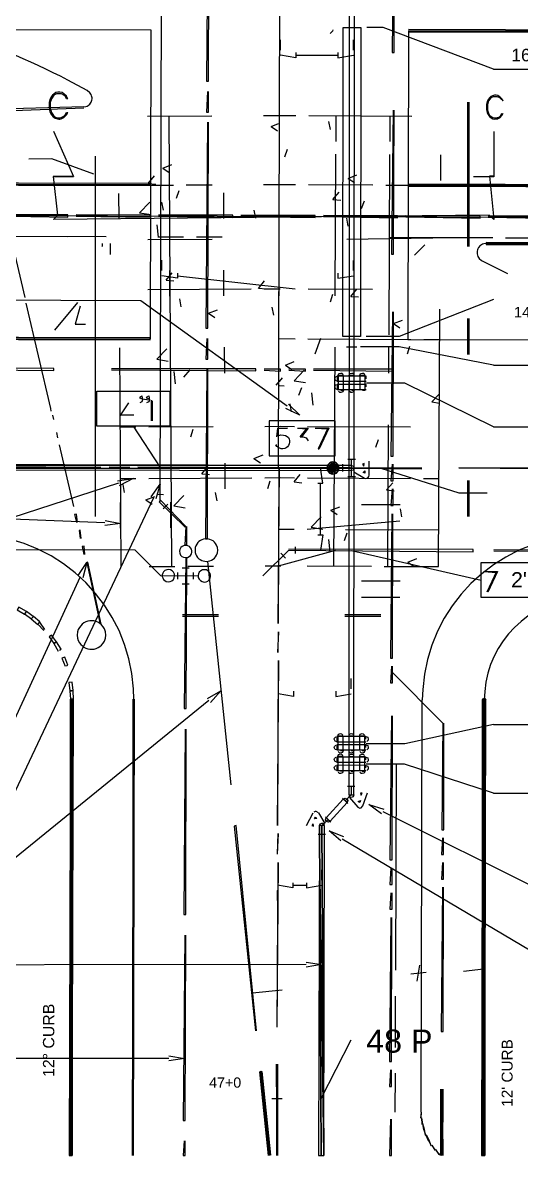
# Model space of a CAD drawing. Header units: feet. Extents: x 13 to 426, y 12 to 285.
# Drawn here: x 102.6 to 151, y 71.1 to 181.2 of the extents above; entities that cross this region are included whole.
import ezdxf
from ezdxf.enums import TextEntityAlignment as Align

# ---------------------------------------------------------------- set-up
doc = ezdxf.new("R2010")
doc.units = ezdxf.units.FT
for name, color, linetype in [('AGUA', 1, 'CONTINUOUS'), ('AGUA_HIERRO', 5, 'CONTINUOUS'), ('ALCANTARILLADO', 2, 'CONTINUOUS'), ('CABLEADO', 4, 'CONTINUOUS'), ('EJE_VIA', 7, 'CONTINUOUS'), ('TEXTO', 7, 'CONTINUOUS')]:
    doc.layers.add(name, color=color, linetype=linetype)
doc.styles.add('CAD_TEXT', font='Arial')

msp = doc.modelspace()

# ---------------------------------------------------------------- linework, layer by layer
at = {"layer": 'AGUA'}
for p, q in [((148.33, 176.65), (175.92, 176.65)), ((113.37, 141.98), (115.98, 137.95)), ((114.58, 134.82), (115.2, 134.38)), ((130.65, 132.15), (131.62, 133.15)), ((113.52, 129.95), (116.03, 127.45)), ((125.95, 127.42), (128.47, 129.92)), ((114.92, 128.35), (117.42, 128.35)), ((118.13, 128.22), (118.78, 128.2)), ((118.67, 128.37), (121.17, 128.38)), ((126.17, 128.4), (127.68, 128.42)), ((116.03, 127.45), (119.67, 127.43)), ((118.13, 126.67), (118.78, 126.67)), ((118.15, 123.68), (121.65, 123.68)), ((118.15, 123.53), (121.65, 123.53))]:
    msp.add_line(p, q, dxfattribs=at)
for points in [[(120.65, 195.48), (120.48, 175.48), (120.68, 175.48), (120.75, 195.48)], [(148.32, 154.28), (139.18, 150.68), (135.98, 150.68)], [(120.52, 147.48), (120.37, 131.03), (120.57, 131.03), (120.62, 147.48)], [(115.12, 135.1), (115.98, 136.35), (115.57, 134.9)], [(115.35, 135), (100.3, 103.15), (64.73, 103.15)], [(118.47, 132.22), (118.37, 130.4), (118.57, 130.4), (118.57, 132.22)], [(118.47, 132.22), (118.37, 130.4), (118.57, 130.4), (118.57, 132.22)], [(113.42, 115.45), (113.4, 116.45), (113.24, 117.94), (112.94, 119.38), (112.53, 120.78), (111.99, 122.11), (111.34, 123.39), (110.58, 124.59), (109.72, 125.72), (108.76, 126.77), (107.72, 127.73), (106.6, 128.59), (105.39, 129.36), (104.12, 130.02), (102.79, 130.56), (101.4, 130.98), (99.95, 131.28), (98.47, 131.45), (97.45, 131.48)], [(121.57, 129.93), (121.53, 130.18), (121.45, 130.42), (121.35, 130.58), (121.24, 130.71), (121.11, 130.82), (120.96, 130.91), (120.81, 130.97), (120.66, 131.01), (120.5, 131.03), (120.34, 131.02), (120.18, 130.99), (120.02, 130.94), (119.88, 130.87), (119.75, 130.77), (119.63, 130.66), (119.53, 130.52), (119.44, 130.36), (119.38, 130.18), (119.37, 129.93), (119.38, 129.7), (119.44, 129.52), (119.52, 129.36), (119.62, 129.22), (119.74, 129.1), (119.87, 129.01), (120.02, 128.93), (120.17, 128.88), (120.33, 128.85), (120.49, 128.84), (120.65, 128.86), (120.81, 128.89), (120.96, 128.96), (121.11, 129.04), (121.24, 129.15), (121.35, 129.29), (121.45, 129.45), (121.53, 129.68), (121.57, 129.93)], [(118.43, 129.2), (118.63, 129.22), (118.8, 129.3), (118.93, 129.42), (119.01, 129.56), (119.06, 129.71), (119.06, 129.87), (119.02, 130.02), (118.94, 130.16), (118.82, 130.27), (118.67, 130.35), (118.48, 130.4), (118.3, 130.37), (118.12, 130.28), (117.98, 130.17), (117.9, 130), (117.87, 129.82), (117.88, 129.63), (117.97, 129.45), (118.08, 129.32), (118.25, 129.23), (118.43, 129.2)], [(108.02, 127.47), (108.87, 128.72), (108.47, 127.25)], [(118.47, 129.2), (118.32, 114.55), (118.52, 114.55), (118.57, 129.2)], [(116.77, 126.85), (116.95, 126.87), (117.12, 126.95), (117.27, 127.07), (117.35, 127.23), (117.38, 127.42), (117.37, 127.6), (117.28, 127.78), (117.15, 127.92), (116.98, 128), (116.8, 128.05), (116.62, 128.02), (116.45, 127.94), (116.32, 127.82), (116.24, 127.69), (116.19, 127.54), (116.19, 127.38), (116.23, 127.23), (116.3, 127.09), (116.42, 126.97), (116.58, 126.88), (116.77, 126.85)], [(120.25, 126.83), (120.43, 126.85), (120.6, 126.93), (120.73, 127.06), (120.82, 127.2), (120.86, 127.35), (120.86, 127.51), (120.82, 127.66), (120.74, 127.8), (120.62, 127.91), (120.47, 128), (120.28, 128.03), (120.1, 128.02), (119.93, 127.93), (119.78, 127.8), (119.7, 127.63), (119.67, 127.45), (119.68, 127.27), (119.77, 127.1), (119.9, 126.97), (120.05, 126.87), (120.25, 126.83)], [(130.15, 89.67), (79.3, 89.63), (67.75, 89.63)], [(116.83, 80.57), (63.87, 80.57), (64.15, 80.57)]]:
    msp.add_lwpolyline(points, dxfattribs=at)
at = {"layer": 'AGUA_HIERRO'}
msp.add_line((130.17, 103.2), (130.82, 104.4), dxfattribs=at)
for points in [[(134.55, 138.15), (51.03, 138.33), (51.03, 138.08)], [(134.55, 138.15), (51.03, 138.08), (51.03, 137.83)], [(51.03, 137.83), (134.55, 137.9), (134.55, 138.15)], [(134.55, 137.65), (134.55, 137.9), (51.03, 137.83)], [(134.53, 107.02), (134.53, 106.17), (133.93, 105.58)], [(137.47, 104.32), (136.23, 105.22), (137.68, 104.77)], [(132.28, 103.77), (131.68, 103.17), (131.68, 102.33)], [(131.85, 71.15), (131.68, 103.17), (131.43, 103.17)], [(131.93, 103.17), (131.68, 103.17), (131.85, 71.15)], [(133.52, 101.68), (132.37, 102.67), (133.78, 102.12)]]:
    msp.add_lwpolyline(points, dxfattribs=at)
at = {"layer": 'ALCANTARILLADO'}
msp.add_lwpolyline([(120.72, 115.33), (98.88, 97.57), (71.45, 97.57)], dxfattribs=at)
at = {"layer": 'CABLEADO'}
msp.add_line((51.39, 162.56), (300.02, 161.81), dxfattribs=at)
at = {"layer": 'EJE_VIA'}
for p, q in [((127.48, 137.92), (127.62, 192.93)), ((115.97, 134.7), (116.12, 189.85)), ((127.65, 178.5), (127.65, 179.5)), ((134.73, 178.5), (134.73, 179.48)), ((129.15, 178), (133.23, 178)), ((145.83, 159.43), (145.83, 173.43)), ((145.98, 159.43), (145.98, 173.43)), ((98.58, 172.63), (102.85, 154.45)), ((114.75, 172.08), (121, 172.12)), ((116.83, 172.1), (117.07, 128.35)), ((126, 172.15), (127.57, 172.15)), ((127.57, 172.15), (129.15, 172.15)), ((130.4, 172.13), (140.4, 172.08)), ((133.05, 169.63), (133.05, 172.12)), ((138.3, 169.6), (138.3, 172.1)), ((126.75, 171.07), (127.47, 171.35)), ((126.75, 171.07), (127.37, 170.65)), ((132.32, 171.57), (132.47, 170.78)), ((128.08, 168.13), (128.33, 168.88)), ((132.97, 154.63), (133.03, 168.38)), ((138.2, 150.85), (138.28, 168.35)), ((143.2, 165.83), (143.2, 168.33)), ((109.7, 133.18), (109.7, 168.18)), ((116.25, 167.03), (117.12, 167.37)), ((105.6, 166.23), (107.58, 166.23)), ((114.82, 165.55), (115.42, 166.27)), ((116.25, 167.03), (116.87, 166.62)), ((134.22, 166.03), (135.08, 166.37)), ((111.95, 165.37), (117.27, 165.38)), ((114.82, 165.55), (115.57, 165.48)), ((118.52, 165.4), (121.02, 165.42)), ((126.02, 165.43), (127.58, 165.45)), ((127.55, 165.45), (129.12, 165.43)), ((130.37, 165.43), (136.62, 165.4)), ((134.22, 166.03), (134.83, 165.62)), ((137.87, 165.38), (143.18, 165.37)), ((111.95, 164.58), (111.97, 162.08)), ((117.58, 164.1), (117.83, 164.85)), ((122.12, 164.63), (122.13, 162.13)), ((132.75, 163.98), (133.35, 164.7)), ((132.75, 163.98), (133.5, 163.92)), ((113.98, 162.7), (114.97, 163.72)), ((116.12, 163.73), (116.27, 162.95)), ((125.08, 162.95), (125.23, 162.17)), ((135.53, 163.1), (135.8, 163.85)), ((113.98, 162.7), (115.1, 162.53)), ((134.05, 162.17), (134.2, 161.38)), ((115.67, 161.52), (115.8, 160.33)), ((59.48, 160.52), (110.75, 160.38)), ((97, 160.42), (107, 160.38)), ((114.78, 160.1), (121.03, 160.13)), ((115.75, 160.37), (118.25, 160.35)), ((119.5, 160.35), (122, 160.35)), ((134.1, 160.13), (144.5, 160.28)), ((138.25, 160.3), (148.25, 160.28)), ((140.67, 158.57), (141.65, 159.58)), ((149.5, 160.27), (251.53, 160)), ((116.15, 157.08), (116.15, 158.08)), ((134.73, 157.08), (134.73, 158.07)), ((116.55, 156.15), (117.15, 156.87)), ((116.92, 154.6), (116.92, 157.1)), ((117.65, 156.58), (129.08, 155.3)), ((122.17, 154.63), (122.17, 157.13)), ((127.52, 154.62), (127.53, 156.62)), ((114.8, 155.25), (124.82, 155.3)), ((116.55, 156.15), (117.3, 156.08)), ((125.52, 155.35), (126.12, 156.08)), ((125.52, 155.37), (126.27, 155.3)), ((126.07, 155.3), (127.62, 155.32)), ((130.33, 155.3), (136.58, 155.27)), ((134.48, 154.57), (135.08, 155.28)), ((117.85, 154.33), (118, 153.55)), ((132.5, 154.03), (132.75, 154.78)), ((134.48, 154.57), (135.23, 154.52)), ((105.77, 151.3), (107.98, 153.97)), ((120.67, 152.93), (121.53, 153.28)), ((120.67, 152.93), (121.28, 152.52)), ((126.82, 153.53), (126.97, 152.75)), ((143, 128.33), (143.13, 153.32)), ((138.63, 151.93), (139.5, 152.27)), ((138.63, 151.93), (139.25, 151.52)), ((145.83, 148.93), (145.83, 152.43)), ((145.98, 148.93), (145.98, 152.43)), ((122.2, 149.63), (122.22, 147.13)), ((127.52, 150.47), (129.07, 150.45)), ((130.32, 150.45), (140.32, 150.4)), ((131.03, 149), (131.58, 150.5)), ((132.83, 128.38), (132.95, 149.63)), ((134.07, 149.68), (135.05, 149.68)), ((139.97, 149), (140.22, 149.75)), ((141.57, 150.4), (143.12, 150.38)), ((112.03, 149.57), (112.15, 128.33)), ((115.65, 148.47), (116.62, 149.47)), ((138.18, 147.1), (138.18, 149.6)), ((143.1, 147.07), (143.1, 149.57)), ((115.65, 148.47), (116.77, 148.28)), ((118.28, 146.73), (118.88, 147.45)), ((128.13, 147.9), (129, 148.25)), ((128.13, 147.9), (128.75, 147.48)), ((148.32, 147.88), (179.63, 147.88)), ((117.32, 147.27), (117.45, 146.08)), ((127.25, 145.95), (127.58, 146.37)), ((127.55, 146.32), (127.85, 146.67)), ((128.98, 146.38), (129.97, 147.4)), ((128.98, 146.38), (130.1, 146.22)), ((127.55, 145.93), (128, 145.88)), ((129.45, 144.97), (129.72, 145.72)), ((132.92, 143.38), (132.92, 145.88)), ((112.1, 142.98), (112.95, 144.23)), ((114.2, 144.62), (114.95, 144.52)), ((115.13, 142.5), (115.13, 144.5)), ((128.55, 144.13), (128.7, 143.35)), ((130.67, 145.2), (130.8, 144.02)), ((142.33, 144.32), (143.08, 145.12)), ((142.33, 144.32), (143.08, 144.2)), ((105.52, 143.05), (105.62, 142.63)), ((114.88, 141.9), (121.13, 141.93)), ((126.13, 141.95), (127.67, 141.97)), ((127.48, 141.97), (129.02, 141.95)), ((130.27, 141.95), (140.27, 141.9)), ((132.97, 139.08), (132.97, 142.48)), ((138.08, 128.35), (138.15, 142.1)), ((105.92, 141.35), (106.03, 140.82)), ((112.1, 141.88), (113.63, 141.9)), ((118.95, 140.93), (119.2, 141.68)), ((127.3, 140.93), (127.4, 141.78)), ((127.4, 141.03), (127.48, 141.7)), ((129.58, 140.93), (130.25, 141.78)), ((148.33, 141.9), (171.25, 141.9)), ((106.18, 140.17), (107.58, 134.18)), ((136.92, 139.93), (137.17, 140.68)), ((125.08, 138.83), (125.97, 139.18)), ((125.08, 138.83), (125.72, 138.42)), ((126.57, 139.08), (132.97, 139.08)), ((134.2, 138.75), (134.92, 138.75)), ((134.55, 137.07), (134.55, 138.75)), ((120.02, 137.33), (120.62, 138.05)), ((122.25, 138.37), (122.27, 135.87)), ((130.03, 137.92), (137.43, 137.9)), ((133.72, 137.55), (133.72, 138.27)), ((134.77, 137.53), (135.8, 136.93)), ((136.25, 137.2), (136.25, 138.57)), ((112.1, 136.88), (113.63, 136.9)), ((114.88, 136.9), (124.88, 136.95)), ((120.02, 137.33), (120.77, 137.27)), ((126.13, 136.95), (127.67, 136.97)), ((126.42, 135.9), (126.67, 136.65)), ((127.48, 136.97), (129.02, 136.95)), ((128.98, 136.55), (129.58, 137.27)), ((128.98, 136.55), (129.73, 136.48)), ((130.27, 136.95), (140.27, 136.9)), ((131.53, 131.42), (131.53, 136.42)), ((134.2, 137.07), (134.92, 137.07)), ((137.95, 135.77), (138.55, 136.48)), ((141.52, 136.9), (143.03, 136.88)), ((145.83, 133.18), (145.83, 136.68)), ((145.98, 133.18), (145.98, 136.68)), ((112.37, 136.3), (112.5, 135.52)), ((115.65, 135.35), (116.3, 135.33)), ((121.33, 135.52), (121.47, 134.73)), ((137.95, 135.77), (138.7, 135.7)), ((112.12, 132.07), (112.12, 134.57)), ((114.58, 134.82), (115.45, 135.15)), ((116.28, 133.93), (116.73, 134.38)), ((117.03, 132.1), (117.03, 134.6)), ((117.3, 134.22), (118.28, 135.23)), ((117.3, 134.22), (118.42, 134.03)), ((135.53, 134.37), (139.28, 134.37)), ((132.55, 133.8), (133.42, 134.15)), ((132.55, 133.8), (133.17, 133.38)), ((139.27, 133.95), (139.4, 133.17)), ((130.23, 131.97), (139.23, 132.78)), ((130.65, 132.15), (131.75, 131.97)), ((127.47, 131.97), (128.98, 131.97)), ((132.32, 130.95), (132.45, 129.77)), ((133.88, 130.87), (134.13, 131.62)), ((133.98, 131.93), (143.02, 131.9)), ((127.45, 128.42), (133.02, 129.92)), ((129.12, 129.6), (129.12, 130.25)), ((134.55, 129.9), (147.13, 127.02)), ((120.57, 128.83), (122.83, 107.13)), ((127.7, 129.62), (128.15, 129.15)), ((140.02, 128.77), (140.88, 129.12)), ((140.02, 128.77), (140.63, 128.35)), ((117.7, 127.1), (117.7, 127.75)), ((119.22, 127.1), (119.22, 127.75)), ((130.23, 128.4), (136.48, 128.37)), ((137.73, 128.35), (143, 128.33)), ((135.53, 126.95), (139.28, 126.95)), ((135.53, 125.37), (139.23, 125.37)), ((133.9, 123.68), (137.4, 123.68)), ((133.9, 123.53), (137.4, 123.53)), ((138.43, 118.15), (143.42, 113.13)), ((134.53, 116.47), (134.53, 117.47)), ((127.42, 114.48), (127.42, 115.47)), ((141.3, 75.33), (141.42, 115.38)), ((148.32, 113), (171.22, 113)), ((138.85, 89.12), (138.9, 109.12)), ((134.17, 107.02), (134.88, 107.02)), ((133.68, 105.83), (134.2, 105.32)), ((134.35, 105.9), (135.15, 104.98)), ((135.65, 105.08), (136.1, 106.37)), ((148.32, 106.33), (171.22, 106.33)), ((131.35, 104.4), (131.97, 103.38)), ((132.02, 104.02), (132.53, 103.52)), ((131.32, 102.33), (132.03, 102.33)), ((131.67, 97.88), (131.67, 98.88)), ((127.37, 95.9), (127.37, 96.88)), ((128.87, 97.38), (130.17, 97.38)), ((140.93, 88.08), (141.17, 89.62)), ((145.42, 89.05), (147.35, 89.25)), ((140.32, 88.77), (141.8, 88.93)), ((124.95, 86.92), (127.82, 87.22)), ((138.83, 81.62), (138.83, 86.62)), ((131.62, 76.68), (134.53, 82.38)), ((138.8, 75.33), (138.82, 79.12)), ((126.82, 76.67), (127.82, 76.67))]:
    msp.add_line(p, q, dxfattribs=at)
for points in [[(138.62, 191.15), (138.48, 178.27), (138.68, 178.27), (138.72, 191.15)], [(134.53, 106.17), (134.78, 106.17), (134.83, 186.42), (134.33, 186.42), (134.28, 106.17)], [(134.53, 106.17), (134.78, 106.17), (134.83, 186.42), (134.33, 186.42), (134.28, 106.17), (134.53, 106.17)], [(92.87, 180.5), (115.08, 180.45), (115.02, 150.45)], [(108.9, 174.57), (107.03, 175.58), (106.32, 175.95), (105.61, 176.3), (104.89, 176.65), (104.16, 176.99), (103.43, 177.32), (102.7, 177.65), (101.97, 177.96), (101.23, 178.26), (100.49, 178.56), (99.74, 178.85), (98.99, 179.13), (98.24, 179.4), (97.48, 179.66), (96.72, 179.92), (95.96, 180.16), (95.2, 180.4), (93.15, 180.98)], [(132.75, 180.47), (132.7, 180.32), (132.48, 180.1)], [(135.42, 150.68), (133.7, 150.68), (133.73, 180.68), (135.45, 180.68), (135.42, 150.68)], [(148.33, 176.65), (137.62, 180.68), (136.02, 180.68)], [(140.08, 180.38), (299.95, 179.93), (140.08, 180.48)], [(140.08, 180.38), (299.95, 179.73), (299.95, 179.93), (140.08, 180.48)], [(140.08, 180.38), (140.02, 150.4), (167.55, 150.33)], [(140.08, 180.28), (299.95, 179.93), (140.08, 180.38)], [(140.08, 180.28), (299.95, 179.83)], [(299.95, 179.73), (140.08, 180.28)], [(129.15, 178.25), (129.15, 177.75), (127.65, 178)], [(133.23, 178.25), (133.23, 177.75), (134.73, 178)], [(107.02, 173.77), (106.9, 174.02), (106.65, 174.25), (106.46, 174.37), (106.26, 174.42), (106.06, 174.41), (105.87, 174.36), (105.69, 174.26), (105.54, 174.12), (105.41, 173.95), (105.32, 173.77), (105.2, 173.4), (105.2, 172.8), (105.23, 172.67), (105.27, 172.54), (105.32, 172.42), (105.38, 172.31), (105.45, 172.2), (105.61, 172.02), (105.8, 171.88), (105.91, 171.84), (106.02, 171.81), (106.14, 171.79), (106.26, 171.8), (106.39, 171.83), (106.52, 171.88), (106.65, 171.95), (106.9, 172.2), (107.02, 172.43)], [(107.02, 173.77), (106.9, 173.77), (106.78, 174.02), (106.65, 174.13), (106.42, 174.25), (105.93, 174.25), (105.68, 174.13), (105.45, 173.77), (105.32, 173.4), (105.32, 172.8), (105.35, 172.67), (105.39, 172.55), (105.44, 172.44), (105.49, 172.33), (105.62, 172.15), (105.77, 172.01), (105.95, 171.93), (106.16, 171.91), (106.27, 171.92), (106.39, 171.95), (106.52, 172), (106.65, 172.07), (106.78, 172.2), (106.9, 172.43), (107.02, 172.43)], [(108.57, 172.97), (108.78, 173), (108.9, 173.05), (109, 173.11), (109.17, 173.25), (109.29, 173.44), (109.35, 173.64), (109.37, 173.75), (109.37, 173.85), (109.36, 173.96), (109.33, 174.06), (109.29, 174.17), (109.17, 174.35), (108.9, 174.57)], [(120.58, 174.48), (120.48, 172.48), (120.68, 172.48), (120.68, 174.48)], [(149.25, 173.55), (149.15, 173.75), (148.93, 173.97), (148.76, 174.07), (148.59, 174.11), (148.41, 174.11), (148.24, 174.06), (148.08, 173.98), (147.94, 173.86), (147.83, 173.72), (147.75, 173.55), (147.65, 173.22), (147.65, 172.68), (147.68, 172.56), (147.71, 172.44), (147.75, 172.33), (147.81, 172.23), (147.93, 172.06), (148.09, 171.92), (148.27, 171.83), (148.47, 171.8), (148.58, 171.81), (148.7, 171.83), (148.81, 171.87), (148.93, 171.93), (149.15, 172.15), (149.25, 172.37)], [(149.25, 173.55), (149.03, 173.75), (148.93, 173.87), (148.72, 173.97), (148.28, 173.97), (148.07, 173.87), (147.85, 173.55), (147.75, 173.22), (147.75, 172.68), (147.77, 172.57), (147.81, 172.46), (147.85, 172.36), (147.95, 172.18), (148.09, 172.04), (148.25, 171.94), (148.42, 171.9), (148.62, 171.91), (148.72, 171.94), (148.83, 171.99), (148.93, 172.05), (149.03, 172.15), (149.15, 172.37)], [(108.57, 172.97), (99.2, 172.73), (99.2, 172.53), (108.57, 172.87)], [(138.58, 172.67), (138.43, 158.67), (138.63, 158.67), (138.68, 172.67)], [(105.62, 170.62), (107.58, 166.23), (105.6, 166.23)], [(120.58, 171.48), (120.42, 151.48), (120.62, 151.48), (120.68, 171.48)], [(148.37, 170.58), (148.37, 166.18), (146.38, 166.18)], [(109.55, 166.45), (105.47, 167.93), (103.25, 167.9)], [(105.62, 162.03), (106.05, 162.47), (105.62, 166.23)], [(106.05, 162.47), (105.62, 166.23), (106.05, 166.23)], [(147.93, 166.25), (148.37, 162.03), (147.92, 162.47)], [(148.37, 166.25), (147.93, 166.25), (148.37, 162.03)], [(115.05, 165.55), (51.03, 165.7)], [(51.03, 165.5), (115.05, 165.35), (115.05, 165.55), (51.03, 165.7)], [(115.05, 165.55), (51.03, 165.6)], [(51.03, 165.5), (115.05, 165.45)], [(115.05, 165.35), (51.03, 165.5)], [(140.05, 165.38), (299.95, 164.93), (140.05, 165.48)], [(140.05, 165.38), (299.95, 164.73), (299.95, 164.93), (140.05, 165.48)], [(140.05, 165.28), (299.95, 164.93), (140.05, 165.38)], [(140.05, 165.28), (299.95, 164.83)], [(299.95, 164.73), (140.05, 165.28)], [(99.82, 162.4), (107.02, 162.28), (107.02, 162.48), (99.82, 162.5)], [(148.37, 162.03), (147.92, 162.47), (105.62, 162.03)], [(147.92, 162.47), (105.62, 162.03), (106.05, 162.47)], [(107.82, 162.38), (115.02, 162.27), (115.02, 162.47), (107.82, 162.48)], [(115.82, 162.37), (123.02, 162.25), (123.02, 162.45), (115.82, 162.47)], [(123.82, 162.33), (131.02, 162.22), (131.02, 162.42), (123.82, 162.43)], [(131.82, 162.32), (139.02, 162.2), (139.02, 162.4), (131.82, 162.42)], [(139.82, 162.3), (147.02, 162.18), (147.02, 162.38), (139.82, 162.4)], [(147.82, 162.28), (155.02, 162.15), (155.02, 162.35), (147.82, 162.38)], [(147.63, 159.72), (147.4, 159.68), (147.27, 159.64), (147.15, 159.58), (147.04, 159.5), (146.88, 159.31), (146.82, 159.2), (146.77, 159.08), (146.75, 158.96), (146.73, 158.83), (146.74, 158.7), (146.76, 158.58), (146.8, 158.46), (146.86, 158.35), (146.94, 158.24), (147.15, 158.07), (149.67, 156.78)], [(147.63, 159.82), (299.95, 159.43)], [(299.95, 159.33), (147.63, 159.82), (147.63, 159.62), (299.95, 159.23)], [(299.95, 159.43), (147.63, 159.72), (147.63, 159.62)], [(299.95, 159.33), (147.63, 159.62), (299.95, 159.23)], [(299.95, 159.43), (147.63, 159.62), (299.95, 159.33)], [(117.65, 156.83), (117.65, 156.33), (116.15, 156.58)], [(133.23, 156.83), (133.23, 156.33), (134.73, 156.58)], [(128.3, 143.9), (114.12, 154.13), (90.82, 154.23)], [(105.42, 143.43), (105.37, 143.7), (102.97, 153.93)], [(108.22, 153.63), (107.75, 151.88), (108.75, 151.88)], [(138.53, 153.07), (138.38, 139.07), (138.58, 139.07), (138.63, 153.07)], [(115.02, 150.55), (51.03, 150.7)], [(51.03, 150.5), (115.02, 150.35), (115.02, 150.55), (51.03, 150.7)], [(115.02, 150.55), (51.03, 150.6)], [(51.03, 150.5), (115.02, 150.45)], [(115.02, 150.35), (51.03, 150.5)], [(120.52, 150.48), (120.42, 148.48), (120.62, 148.48), (120.62, 150.48)], [(148.32, 147.88), (139.18, 149.68), (135.43, 149.68)], [(91.67, 147.5), (105.67, 147.37), (105.67, 147.57), (91.67, 147.6)], [(111.27, 147.45), (125.27, 147.33), (125.27, 147.53), (111.27, 147.55)], [(126.07, 147.42), (127.67, 147.32), (127.67, 147.52), (126.07, 147.52)], [(126.07, 147.42), (127.67, 147.32), (127.67, 147.52), (126.07, 147.52)], [(128.47, 147.42), (130.07, 147.32), (130.07, 147.52), (128.47, 147.52)], [(128.47, 147.42), (130.07, 147.32), (130.07, 147.52), (128.47, 147.52)], [(130.87, 147.42), (138.5, 147.3), (138.5, 147.5), (130.87, 147.52)], [(133.17, 146.33), (132.98, 146.4), (132.92, 146.58), (132.98, 146.77), (133.17, 146.83)], [(135.97, 146.58), (135.97, 146.83), (133.17, 146.83), (133.17, 146.33), (135.97, 146.33)], [(133.27, 146.88), (133.33, 147.07), (133.52, 147.13), (133.62, 147.12), (133.75, 146.98)], [(133.52, 145.48), (133.77, 145.48), (133.77, 146.88), (133.27, 146.88), (133.27, 145.48)], [(134.32, 146.88), (134.38, 147.07), (134.57, 147.13), (134.67, 147.12), (134.8, 146.98)], [(134.57, 145.48), (134.82, 145.48), (134.82, 146.88), (134.32, 146.88), (134.32, 145.48)], [(135.37, 146.88), (135.43, 147.07), (135.62, 147.13), (135.72, 147.12), (135.85, 146.98)], [(135.62, 145.48), (135.87, 145.48), (135.87, 146.88), (135.37, 146.88), (135.37, 145.48)], [(109.83, 141.98), (109.83, 145.38), (116.92, 145.38), (116.92, 141.98), (109.83, 141.98)], [(133.17, 145.53), (132.98, 145.6), (132.92, 145.78), (132.98, 145.97), (133.17, 146.03)], [(135.97, 145.78), (135.97, 146.03), (133.17, 146.03), (133.17, 145.53), (135.97, 145.53)], [(133.77, 145.48), (133.7, 145.3), (133.52, 145.23), (133.42, 145.25), (133.28, 145.38)], [(134.82, 145.48), (134.75, 145.3), (134.57, 145.23), (134.47, 145.25), (134.33, 145.38)], [(148.33, 141.9), (139.73, 146.15), (136, 146.15)], [(114.28, 144.7), (114.1, 144.62), (114, 144.8), (114.2, 144.9), (114.28, 144.52), (114.2, 144.32), (114, 144.23)], [(114.95, 144.7), (114.77, 144.62), (114.67, 144.8), (114.87, 144.9), (114.95, 144.52), (114.87, 144.32), (114.67, 144.23)], [(115.22, 144.42), (115.22, 142.5)], [(112.1, 143.08), (113.43, 143.08)], [(128.45, 144.1), (129.52, 143.03), (128.17, 143.7)], [(132.97, 142.48), (126.57, 142.48), (126.57, 139.08)], [(127.4, 141.03), (127.68, 141.12), (127.94, 141.11), (128.15, 141.07), (128.31, 140.98), (128.43, 140.86), (128.5, 140.72), (128.54, 140.57), (128.53, 140.41), (128.5, 140.25), (128.43, 140.1), (128.33, 139.97), (128.21, 139.86), (128.07, 139.79), (127.9, 139.76), (127.71, 139.77), (127.51, 139.85), (127.3, 139.98), (127.2, 140.17), (127.3, 140.17)], [(127.4, 141.78), (128.35, 141.78), (127.48, 141.7)], [(129.3, 141.78), (130.35, 141.78), (129.68, 140.93)], [(129.3, 141.78), (130.25, 141.7)], [(129.58, 140.93), (129.87, 140.93), (130.15, 140.83), (130.35, 140.55)], [(131.02, 141.78), (132.35, 141.78), (131.4, 139.78)], [(131.02, 141.78), (132.25, 141.7)], [(132.25, 141.78), (131.3, 139.78), (131.4, 139.78)], [(51.03, 137.83), (134.55, 137.65), (134.55, 138.15), (51.03, 138.33)], [(110.23, 137.97), (94.23, 138.05), (110.23, 137.92)], [(113.03, 137.95), (111.03, 138), (113.03, 137.9)], [(113.03, 137.95), (111.03, 138), (113.03, 137.9)], [(127.48, 137.92), (113.83, 138), (127.48, 137.87)], [(127.45, 122.8), (127.53, 137.92), (127.4, 122.8)], [(141.37, 137.88), (127.48, 137.97), (141.37, 137.83)], [(131.28, 136.42), (131.78, 136.42), (131.53, 137.92)], [(132.18, 138.08), (132.15, 137.9), (132.75, 137.9)], [(132.15, 137.9), (132.18, 137.72), (132.75, 137.9)], [(132.27, 138.25), (132.18, 138.08), (132.75, 137.9)], [(132.18, 137.72), (132.27, 137.55), (132.75, 137.9)], [(132.4, 138.38), (132.27, 138.25), (132.75, 137.9)], [(132.27, 137.55), (132.4, 137.42), (132.75, 137.9)], [(132.57, 138.47), (132.4, 138.38), (132.75, 137.9)], [(132.4, 137.42), (132.57, 137.33), (132.75, 137.9)], [(132.75, 138.5), (132.57, 138.47), (132.75, 137.9)], [(132.57, 137.33), (132.75, 137.3), (132.75, 137.9)], [(132.93, 138.47), (132.75, 138.5), (132.75, 137.9)], [(133.1, 138.38), (132.93, 138.47), (132.75, 137.9)], [(133.23, 138.25), (133.1, 138.38), (132.75, 137.9)], [(133.32, 138.08), (133.23, 138.25), (132.75, 137.9)], [(133.35, 137.9), (133.32, 138.08), (132.75, 137.9)], [(132.75, 137.3), (132.93, 137.33), (132.75, 137.9)], [(132.93, 137.33), (133.1, 137.42), (132.75, 137.9)], [(133.1, 137.42), (133.23, 137.55), (132.75, 137.9)], [(133.23, 137.55), (133.32, 137.72), (132.75, 137.9)], [(133.32, 137.72), (133.35, 137.9), (132.75, 137.9)], [(134.55, 138.15), (134.73, 138.08), (134.8, 137.9), (134.78, 137.8), (134.65, 137.67)], [(135.75, 138.1), (135.77, 138.33), (135.62, 138.28), (135.75, 138.1)], [(135.68, 137.48), (135.85, 137.62), (135.85, 137.42), (135.68, 137.48)], [(137.4, 137.9), (144.97, 135.48), (147.7, 135.48)], [(138.48, 138.27), (138.38, 136.67), (138.58, 136.67), (138.58, 138.27)], [(138.48, 138.27), (138.38, 136.67), (138.58, 136.67), (138.58, 138.27)], [(160.97, 137.85), (144.97, 137.93), (160.97, 137.8)], [(111.93, 136.43), (101.6, 133.07), (99.92, 132.97)], [(111.85, 136.67), (113.35, 136.88), (112, 136.18)], [(135.8, 136.93), (135.92, 136.9), (136.05, 136.92), (136.15, 136.97), (136.23, 137.08), (136.25, 137.2)], [(138.48, 135.87), (138.38, 134.27), (138.58, 134.27), (138.58, 135.87)], [(138.48, 135.87), (138.38, 134.27), (138.58, 134.27), (138.58, 135.87)], [(118.47, 132.22), (116.03, 134.77), (115.9, 134.63), (118.4, 132.15)], [(118.47, 132.22), (116.03, 134.77), (115.9, 134.63), (118.4, 132.15)], [(107.95, 132.63), (107.87, 133.42), (107.67, 133.38), (107.85, 132.62)], [(107.95, 132.63), (107.87, 133.42), (107.67, 133.38), (107.85, 132.62)], [(138.47, 133.47), (138.33, 119.45), (138.53, 119.45), (138.57, 133.47)], [(110.62, 132.57), (101.62, 132.95), (99.92, 132.97)], [(110.63, 132.82), (112.12, 132.5), (110.62, 132.32)], [(108.32, 131.07), (108.23, 131.87), (108.13, 131.85), (108.22, 131.05)], [(131.28, 131.42), (131.78, 131.42), (131.53, 129.92)], [(157.47, 131.35), (156.45, 131.32), (154.97, 131.16), (153.53, 130.87), (152.14, 130.45), (150.8, 129.92), (149.52, 129.26), (148.32, 128.51), (147.19, 127.64), (146.14, 126.69), (145.18, 125.65), (144.31, 124.52), (143.55, 123.32), (142.89, 122.05), (142.34, 120.71), (141.92, 119.32), (141.63, 117.88), (141.47, 116.4), (141.42, 115.38)], [(82.77, 130.02), (94.97, 130), (113.52, 129.95)], [(108.68, 129.52), (108.6, 130.32), (108.4, 130.28), (108.58, 129.5)], [(108.68, 129.52), (108.6, 130.32), (108.4, 130.28), (108.58, 129.5)], [(128.47, 129.92), (146.35, 129.78), (146.35, 129.98), (128.47, 130.02)], [(148.35, 129.87), (166.35, 129.73), (166.35, 129.93), (148.35, 129.97)], [(110.27, 122.75), (108.97, 128.75), (108.87, 128.73), (110.17, 122.73)], [(147.13, 125.32), (147.13, 128.72), (154.22, 128.72), (154.22, 125.32), (147.13, 125.32)], [(147.4, 127.85), (148.73, 127.85), (147.78, 125.85)], [(147.4, 127.85), (148.63, 127.75)], [(148.63, 127.85), (147.68, 125.85)], [(108.23, 127.35), (99.52, 108.5), (78.73, 108.5)], [(102.92, 123.85), (103, 123.98), (102.28, 124.4), (102.12, 124.13), (102.83, 123.72)], [(157.45, 125.35), (156.62, 125.32), (155.72, 125.2), (154.85, 125.01), (154.01, 124.75), (153.2, 124.41), (152.42, 124.01), (151.69, 123.54), (151.01, 123.01), (150.37, 122.43), (149.79, 121.8), (149.26, 121.11), (148.79, 120.39), (148.38, 119.62), (148.04, 118.81), (147.77, 117.97), (147.58, 117.1), (147.47, 116.2), (147.42, 115.38)], [(103.58, 123.37), (103.67, 123.48), (103, 123.97), (102.83, 123.73), (103.5, 123.25)], [(104.22, 122.83), (104.32, 122.95), (103.68, 123.48), (103.48, 123.25), (104.12, 122.72)], [(104.8, 122.23), (104.32, 122.93), (104.12, 122.73), (104.7, 122.13)], [(110.7, 121.68), (110.67, 121.98), (110.57, 122.28), (110.44, 122.49), (110.29, 122.66), (110.13, 122.8), (109.95, 122.92), (109.76, 123), (109.56, 123.05), (109.36, 123.07), (109.16, 123.06), (108.96, 123.02), (108.77, 122.96), (108.59, 122.86), (108.42, 122.74), (108.27, 122.59), (108.14, 122.41), (108.04, 122.21), (107.97, 121.98), (107.93, 121.68), (107.97, 121.37), (108.04, 121.14), (108.15, 120.94), (108.28, 120.76), (108.43, 120.62), (108.59, 120.5), (108.78, 120.41), (108.97, 120.34), (109.17, 120.31), (109.37, 120.3), (109.57, 120.32), (109.77, 120.37), (109.96, 120.46), (110.14, 120.57), (110.3, 120.71), (110.45, 120.88), (110.57, 121.08), (110.67, 121.37), (110.7, 121.68)], [(105.8, 120.93), (105.92, 121.02), (105.45, 121.68), (105.22, 121.52), (105.68, 120.85)], [(106.23, 120.22), (106.37, 120.3), (105.93, 121.02), (105.67, 120.85), (106.1, 120.13)], [(127.43, 120), (127.48, 122), (127.38, 120)], [(127.43, 120), (127.48, 122), (127.38, 120)], [(106.88, 118.7), (107.02, 118.75), (106.72, 119.53), (106.45, 119.43), (106.75, 118.65)], [(127.4, 103.2), (127.48, 119.2), (127.35, 103.2)], [(138.43, 118.65), (138.33, 117.05), (138.53, 117.05), (138.53, 118.65)], [(138.43, 118.65), (138.33, 117.05), (138.53, 117.05), (138.53, 118.65)], [(107.38, 116.28), (107.53, 116.3), (107.43, 117.12), (107.13, 117.08), (107.23, 116.27)], [(107.38, 116.28), (107.53, 116.3), (107.43, 117.12), (107.13, 117.08), (107.23, 116.27), (107.38, 116.28)], [(107.42, 115.47), (107.57, 115.47), (107.53, 116.28), (107.23, 116.28), (107.27, 115.47)], [(107.42, 115.47), (107.57, 115.47), (107.53, 116.28), (107.23, 116.28), (107.27, 115.47), (107.42, 115.47)], [(120.57, 115.53), (121.88, 116.28), (120.88, 115.13)], [(128.92, 116.22), (128.92, 115.72), (127.42, 115.97)], [(133.03, 116.22), (133.03, 115.72), (134.53, 115.97)], [(147.27, 115.38), (147.35, 115.52), (147.5, 115.52), (147.57, 115.38)], [(107.3, 71.15), (107.27, 115.47), (107.15, 71.15)], [(107.3, 71.15), (107.45, 71.15), (107.57, 115.47), (107.27, 115.47), (107.15, 71.15), (107.3, 71.15)], [(107.45, 71.15), (107.27, 115.47), (107.3, 71.15)], [(107.45, 71.15), (107.42, 115.47), (107.27, 115.47)], [(107.57, 115.47), (107.42, 115.47), (107.45, 71.15)], [(113.32, 71.15), (113.37, 115.45), (113.27, 71.15)], [(113.32, 71.15), (113.47, 115.45), (113.37, 115.45), (113.27, 71.15)], [(113.37, 71.15), (113.37, 115.45), (113.32, 71.15)], [(113.37, 71.15), (113.42, 115.45)], [(113.47, 115.45), (113.37, 71.15)], [(147.17, 71.15), (147.32, 71.15), (147.27, 115.38)], [(147.42, 115.38), (147.27, 115.38), (147.17, 71.15), (147.47, 71.15), (147.57, 115.38), (147.42, 115.38)], [(147.27, 115.38), (147.47, 71.15), (147.42, 115.38)], [(147.27, 115.38), (147.32, 71.15), (147.47, 71.15)], [(147.42, 115.38), (147.47, 71.15), (147.57, 115.38)], [(138.42, 113.85), (138.28, 99.85), (138.48, 99.85), (138.52, 113.85)], [(118.42, 112.55), (118.27, 94.55), (118.47, 94.55), (118.52, 112.55)], [(148.32, 113), (139.72, 111.13), (135.97, 111.13)], [(143.42, 113.13), (143.3, 102.78), (143.5, 102.78), (143.52, 113.13)], [(133.13, 111.32), (132.95, 111.38), (132.88, 111.57), (132.9, 111.67), (133.03, 111.8)], [(135.93, 111.57), (135.93, 111.82), (133.13, 111.82), (133.13, 111.32), (135.93, 111.32)], [(133.23, 111.87), (133.3, 112.05), (133.48, 112.12), (133.58, 112.1), (133.72, 111.97)], [(133.48, 110.47), (133.73, 110.47), (133.73, 111.87), (133.23, 111.87), (133.23, 110.47)], [(134.28, 111.87), (134.35, 112.05), (134.53, 112.12), (134.63, 112.1), (134.77, 111.97)], [(134.53, 110.47), (134.78, 110.47), (134.78, 111.87), (134.28, 111.87), (134.28, 110.47)], [(135.33, 111.87), (135.4, 112.05), (135.58, 112.12), (135.68, 112.1), (135.82, 111.97)], [(135.58, 110.47), (135.83, 110.47), (135.83, 111.87), (135.33, 111.87), (135.33, 110.47)], [(135.93, 111.82), (136.12, 111.75), (136.18, 111.57), (136.17, 111.47), (136.03, 111.33)], [(133.13, 110.52), (132.95, 110.58), (132.88, 110.77), (132.9, 110.87), (133.03, 111)], [(135.93, 110.77), (135.93, 111.02), (133.13, 111.02), (133.13, 110.52), (135.93, 110.52)], [(133.23, 109.88), (133.3, 110.07), (133.48, 110.13), (133.58, 110.12), (133.72, 109.98)], [(133.73, 110.47), (133.67, 110.28), (133.48, 110.22), (133.38, 110.23), (133.25, 110.37)], [(134.28, 109.87), (134.35, 110.05), (134.53, 110.12), (134.63, 110.1), (134.77, 109.97)], [(134.78, 110.47), (134.72, 110.28), (134.53, 110.22), (134.43, 110.23), (134.3, 110.37)], [(135.33, 109.87), (135.4, 110.05), (135.58, 110.12), (135.68, 110.1), (135.82, 109.97)], [(135.83, 110.47), (135.77, 110.28), (135.58, 110.22), (135.48, 110.23), (135.35, 110.37)], [(135.93, 111.02), (136.12, 110.95), (136.18, 110.77), (136.17, 110.67), (136.03, 110.53)], [(133.13, 109.33), (132.95, 109.4), (132.88, 109.58), (132.9, 109.68), (133.03, 109.82)], [(133.13, 108.53), (132.95, 108.6), (132.88, 108.78), (132.9, 108.88), (133.03, 109.02)], [(135.93, 109.57), (135.93, 109.82), (133.13, 109.83), (133.13, 109.33), (135.93, 109.32)], [(135.93, 108.77), (135.93, 109.02), (133.13, 109.03), (133.13, 108.53), (135.93, 108.52)], [(133.48, 108.48), (133.73, 108.48), (133.73, 109.88), (133.23, 109.88), (133.23, 108.48)], [(134.53, 108.47), (134.78, 108.47), (134.78, 109.87), (134.28, 109.87), (134.28, 108.47)], [(135.58, 108.47), (135.83, 108.47), (135.83, 109.87), (135.33, 109.87), (135.33, 108.47)], [(135.93, 109.82), (136.12, 109.75), (136.18, 109.57), (136.17, 109.47), (136.03, 109.33)], [(135.93, 109.02), (136.12, 108.95), (136.18, 108.77), (136.17, 108.67), (136.03, 108.53)], [(148.32, 106.33), (139.7, 109.15), (135.97, 109.15)], [(133.73, 108.48), (133.67, 108.3), (133.48, 108.23), (133.38, 108.25), (133.25, 108.38)], [(134.78, 108.47), (134.72, 108.28), (134.53, 108.22), (134.43, 108.23), (134.3, 108.37)], [(135.83, 108.47), (135.77, 108.28), (135.58, 108.22), (135.48, 108.23), (135.35, 108.37)], [(132.28, 103.77), (132.47, 103.6), (134.12, 105.42), (133.75, 105.75), (132.1, 103.93)], [(133.75, 105.75), (133.92, 105.83), (134.1, 105.77), (134.18, 105.6), (134.12, 105.42)], [(134.78, 106.17), (134.72, 105.98), (134.53, 105.92), (134.43, 105.93), (134.3, 106.07)], [(135.2, 105.53), (135.42, 105.62), (135.35, 105.43), (135.2, 105.53)], [(135.47, 106.12), (135.57, 106.32), (135.42, 106.33), (135.47, 106.12)], [(131.35, 104.4), (131.13, 104.55), (131.02, 104.55), (130.9, 104.48)], [(135.15, 104.98), (135.37, 104.88), (135.48, 104.9), (135.65, 105.08)], [(137.58, 104.55), (153.03, 96.85), (176.87, 96.85)], [(131.18, 103.87), (130.97, 103.83), (131.07, 104), (131.18, 103.87)], [(131.43, 103.17), (131.5, 103.35), (131.68, 103.42), (131.78, 103.4), (131.92, 103.27)], [(132.47, 103.6), (132.3, 103.52), (132.12, 103.58), (132.03, 103.75), (132.1, 103.93)], [(125.33, 83.25), (123.35, 103.17), (123.15, 103.13), (125.23, 83.23)], [(125.33, 83.25), (123.35, 103.17), (123.15, 103.13), (125.23, 83.23)], [(127.38, 100.4), (127.43, 102.4), (127.33, 100.4)], [(127.38, 100.4), (127.43, 102.4), (127.33, 100.4)], [(130.83, 103.35), (130.7, 103.17), (130.85, 103.13), (130.83, 103.35)], [(131.6, 71.15), (131.43, 103.17), (131.35, 71.15)], [(131.6, 71.15), (131.85, 71.15), (131.93, 103.17), (131.43, 103.17), (131.35, 71.15), (131.6, 71.15)], [(131.85, 71.15), (131.43, 103.17), (131.6, 71.15)], [(133.65, 101.9), (152.68, 90.58), (174.4, 90.58)], [(143.38, 101.98), (143.28, 100.38), (143.48, 100.38), (143.48, 101.98)], [(143.38, 101.98), (143.28, 100.38), (143.48, 100.38), (143.48, 101.98)], [(127.35, 83.6), (127.43, 99.6), (127.3, 83.6)], [(138.38, 99.05), (138.28, 97.45), (138.48, 97.45), (138.48, 99.05)], [(138.38, 99.05), (138.28, 97.45), (138.48, 97.45), (138.48, 99.05)], [(143.38, 99.58), (143.28, 97.98), (143.48, 97.98), (143.48, 99.58)], [(143.38, 99.58), (143.28, 97.98), (143.48, 97.98), (143.48, 99.58)], [(128.87, 97.63), (128.87, 97.13), (127.37, 97.38)], [(130.17, 97.63), (130.17, 97.13), (131.67, 97.38)], [(143.38, 97.18), (143.25, 83.18), (143.45, 83.18), (143.48, 97.18)], [(138.38, 96.65), (138.28, 95.05), (138.48, 95.05), (138.48, 96.65)], [(138.38, 96.65), (138.28, 95.05), (138.48, 95.05), (138.48, 96.65)], [(138.37, 94.25), (138.23, 80.25), (138.43, 80.25), (138.47, 94.25)], [(118.37, 92.55), (118.22, 74.55), (118.42, 74.55), (118.47, 92.55)], [(130.15, 89.92), (131.65, 89.67), (130.15, 89.42)], [(116.83, 80.82), (118.33, 80.57), (116.83, 80.32)], [(126.58, 71.15), (125.85, 79.3), (125.65, 79.27), (126.48, 71.15)], [(126.68, 71.17), (125.75, 79.28), (125.65, 79.27)], [(126.48, 71.15), (125.65, 79.27), (126.58, 71.15)], [(126.68, 71.17), (125.65, 79.27), (126.58, 71.15)], [(125.85, 79.3), (126.68, 71.17)], [(127.32, 71.15), (127.28, 80), (127.27, 71.15)], [(127.37, 71.15), (127.28, 80), (127.32, 71.15)], [(127.37, 71.15), (127.33, 80)], [(127.38, 80), (127.37, 71.15)], [(138.33, 79.45), (138.23, 77.85), (138.43, 77.85), (138.43, 79.45)], [(138.33, 79.45), (138.23, 77.85), (138.43, 77.85), (138.43, 79.45)], [(143.22, 71.15), (143.23, 77.58)], [(143.23, 77.58), (143.42, 71.15), (143.33, 77.58)], [(143.23, 77.58), (143.32, 71.15)], [(143.33, 77.58), (143.42, 71.15), (143.43, 77.58)], [(141.3, 75.35), (141.28, 74.77), (141.35, 75.35)], [(141.3, 75.35), (141.28, 74.77), (141.35, 75.35)], [(138.32, 74.65), (138.22, 71.15), (138.42, 71.15), (138.42, 74.65)], [(141.33, 74.77), (141.38, 74.18), (141.48, 74.22), (141.38, 74.78)], [(141.43, 74.2), (141.52, 73.63), (141.62, 73.67), (141.48, 74.22)], [(141.57, 73.65), (141.72, 73.1), (141.62, 73.67)], [(141.77, 73.12), (141.98, 72.58), (142.08, 72.62), (141.82, 73.13)], [(142.03, 72.6), (142.28, 72.08), (142.08, 72.63)], [(118.32, 72.55), (118.22, 71.15), (118.42, 71.15), (118.42, 72.55)], [(118.32, 72.55), (118.22, 71.15), (118.42, 71.15), (118.42, 72.55)], [(142.33, 72.12), (142.67, 71.65), (142.37, 72.15)], [(142.33, 72.12), (142.67, 71.65), (142.37, 72.15)], [(142.7, 71.68), (143.07, 71.23), (142.73, 71.72)], [(143.07, 71.23), (143.28, 71.18), (143.1, 71.27)]]:
    msp.add_lwpolyline(points, dxfattribs=at)

# ---------------------------------------------------------------- texts
at = {"layer": 'TEXTO', "style": 'CAD_TEXT'}
for s, height, p in [('16" STL', 1.216, (153.09, 178.01)), ("' I", 1.102, (110.79, 159.18)), ('148+', 1.026, (151.92, 153.04)), ("2'P", 1.482, (151.49, 127.05)), ('48 P', 2.242, (139.19, 82.25)), ('47+0', 0.988, (122.29, 78.22))]:
    msp.add_text(s, height=height, dxfattribs=at).set_placement(p, align=Align.MIDDLE_CENTER)
for s, height, p in [('12° CURB', 1.102, (105.16, 82.32)), ("12' CURB", 1.064, (149.65, 79.15))]:
    msp.add_text(s, height=height, rotation=90, dxfattribs=at).set_placement(p, align=Align.MIDDLE_CENTER)

doc.saveas('drawing.dxf')
